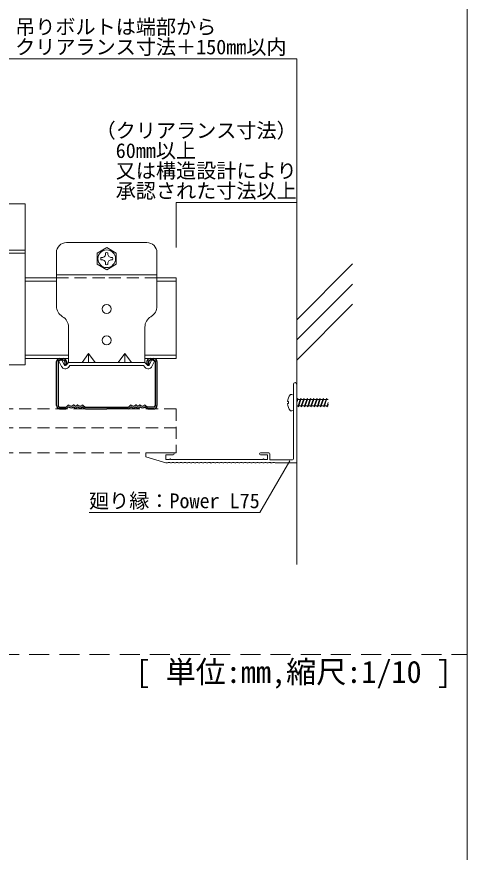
# Model space of a CAD drawing. Units: millimetres on the paper, enlarged 30 times, with parts at other scales. Extents: x -5796 to 5910, y -4184 to 4114.
# Drawn here: x 4565 to 5910, y -1727 to 767 of the extents above; entities that cross this region are included whole.
import ezdxf
from ezdxf.enums import TextEntityAlignment as Align

# ---------------------------------------------------------------- set-up
doc = ezdxf.new("R2010")
doc.units = ezdxf.units.MM
doc.header["$LTSCALE"] = 30
doc.linetypes.add('DASHED1', pattern=[1.8, 1.2, -0.6])
doc.linetypes.add('DASHED2', pattern=[3, 2, -1])
for name, color, linetype, lineweight in [('1-1_吊り材', 7, 'Continuous', 18), ('1-2_野縁受け', 3, 'Continuous', 18), ('1-3_野縁', 2, 'Continuous', 25), ('1-5_寸法', 4, 'Continuous', 9), ('1-6_文字', 7, 'Continuous', 18), ('1-9_躯体', 4, 'Continuous', 9), ('1-A_クリップ', 7, 'Continuous', 18), ('1-B_ビス', 3, 'Continuous', 18), ('1-C_パネル', 7, 'DASHED1', 18), ('1-D_見切り', 4, 'Continuous', 9), ('F-2', 3, 'Continuous', 18), ('F-6_文字', 7, 'Continuous', 18)]:
    doc.layers.add(name, color=color, linetype=linetype, lineweight=lineweight)
doc.styles.add('ＭＳ ゴシック', font='')
doc.styles.get('ＭＳ ゴシック').set_extended_font_data('MS Gothic')

msp = doc.modelspace()

# ---------------------------------------------------------------- linework, layer by layer
at = {"layer": '1-1_吊り材'}
for p, q in [((4410.8, 207.72), (4590.8, 207.72)), ((4590.8, 207.72), (4590.8, -272.28)), ((4410.8, 69.72), (4590.8, 69.72)), ((4410.8, 61.42), (4590.8, 61.42)), ((4590.8, -272.28), (4410.8, -272.28))]:
    msp.add_line(p, q, dxfattribs=at)
at = {"layer": '1-2_野縁受け'}
for p, q in [((4590.8, -13.08), (4683.96, -13.08)), ((4590.8, -22.68), (4683.96, -22.68)), ((4983.96, -13.08), (5040.8, -13.08)), ((4983.96, -22.68), (5040.8, -22.68)), ((5040.8, -253.08), (5040.8, -13.08)), ((4590.8, -243.48), (4719.96, -243.48)), ((4947.98, -243.48), (5040.8, -243.48)), ((4590.8, -253.08), (4719.96, -253.08)), ((4947.96, -253.08), (5040.8, -253.08))]:
    msp.add_line(p, q, dxfattribs=at)
at = {"layer": '1-3_野縁'}
for p, q in [((4683.96, -393.48), (4683.96, -262.68)), ((4688.76, -262.68), (4688.76, -393.48)), ((4693.56, -253.08), (4704.36, -253.08)), ((4704.36, -257.88), (4693.56, -257.88)), ((4709.16, -262.68), (4709.16, -271.08)), ((4709.16, -271.08), (4713.96, -271.08)), ((4713.96, -262.68), (4713.96, -271.08)), ((4953.96, -262.68), (4953.96, -271.08)), ((4958.76, -271.08), (4953.96, -271.08)), ((4958.76, -262.68), (4958.76, -271.08)), ((4963.56, -253.08), (4974.36, -253.08)), ((4974.36, -257.88), (4963.56, -257.88)), ((4979.16, -393.48), (4979.16, -262.68)), ((4983.96, -262.68), (4983.96, -393.48)), ((4693.56, -398.28), (4711.52, -398.28)), ((4717.88, -393.16), (4713.64, -397.4)), ((4720.01, -397.08), (4715.76, -401.33)), ((4720.01, -397.08), (4715.76, -401.33)), ((4762.01, -397.08), (4766.25, -401.33)), ((4764.13, -393.16), (4768.37, -397.4)), ((4770.49, -398.28), (4897.52, -398.28)), ((4903.89, -393.16), (4899.65, -397.4)), ((4906.01, -397.08), (4901.77, -401.33)), ((4948.01, -397.08), (4952.25, -401.33)), ((4948.01, -397.08), (4952.25, -401.33)), ((4950.13, -393.16), (4954.37, -397.4)), ((4974.36, -398.28), (4956.49, -398.28)), ((4711.52, -403.08), (4690.01, -403.08)), ((4693.56, -403.08), (4711.52, -403.08)), ((4770.4, -403.08), (4833.92, -403.08)), ((4897.44, -403.08), (4833.92, -403.08)), ((4956.49, -403.08), (4978.01, -403.08)), ((4974.36, -403.08), (4956.49, -403.08))]:
    msp.add_line(p, q, dxfattribs=at)
for centre, radius, start, end in [((4693.56, -262.68), 9.6, 90, 180), ((4693.56, -262.68), 4.8, 90, 180), ((4704.36, -262.68), 9.6, 0.00699, 90), ((4704.36, -262.68), 4.8, 0.00699, 90), ((4963.56, -262.68), 9.6, 90, 180), ((4963.56, -262.68), 4.8, 90, 180), ((4974.36, -262.68), 9.6, 0, 90), ((4974.36, -262.68), 4.8, 0, 90), ((4693.56, -393.48), 9.6, 180, 270), ((4693.56, -393.48), 4.8, 180, 270), ((4711.52, -395.28), 3, 270, 314.99998), ((4720.01, -395.28), 3, 46.39717, 135), ((4727.51, -389.21), 10.88, 226.39717, 313.60281), ((4727.51, -387.41), 7.88, 226.39717, 313.60281), ((4735.01, -395.28), 3, 36.86989, 133.60281), ((4741.01, -392.58), 7.5, 216.86989, 323.1301), ((4741.01, -390.78), 4.5, 216.86989, 323.1301), ((4747.01, -395.28), 3, 46.39717, 143.1301), ((4754.51, -389.21), 10.88, 226.39717, 313.60281), ((4754.51, -387.41), 7.88, 226.39717, 313.60281), ((4762.01, -395.28), 3, 44.99998, 133.60281), ((4770.49, -395.28), 3, 225, 270), ((4897.52, -395.28), 3, 270, 315), ((4906.01, -395.28), 3, 46.39719, 135.00002), ((4913.51, -389.21), 10.88, 226.39719, 313.60283), ((4913.51, -387.41), 7.88, 226.39719, 313.60283), ((4921.01, -395.28), 3, 36.8699, 133.60283), ((4927.01, -392.58), 7.5, 216.8699, 323.13011), ((4927.01, -390.78), 4.5, 216.8699, 323.13011), ((4933.01, -395.28), 3, 46.39719, 143.13011), ((4940.51, -389.21), 10.88, 226.39719, 313.60283), ((4940.51, -387.41), 7.88, 226.39719, 313.60283), ((4948.01, -395.28), 3, 45, 133.60283), ((4956.49, -395.28), 3, 225.00002, 270), ((4974.36, -393.48), 4.8, 270, 0), ((4974.36, -393.48), 9.6, 270, 0), ((4711.52, -397.08), 6, 270, 315), ((4711.52, -397.08), 6, 270, 314.99998), ((4770.49, -397.08), 6, 225, 270), ((4897.52, -397.08), 6, 270, 315), ((4956.49, -397.08), 6, 225, 270), ((4956.49, -397.08), 6, 225.00002, 270)]:
    msp.add_arc(centre, radius, start, end, dxfattribs=at)
at = {"layer": '1-5_寸法'}
for p, q in [((4500.8, 641.13), (5400.8, 641.13)), ((5400.8, 511.14), (5400.8, 641.13)), ((5040.8, 211.87), (5040.8, 77.79)), ((5040.8, 211.87), (5400.8, 211.87))]:
    msp.add_line(p, q, dxfattribs=at)
at = {"layer": '1-6_文字'}
for p, q in [((5291.13, -713.17), (5380.15, -558.98)), ((4781.13, -713.17), (5291.13, -713.17))]:
    msp.add_line(p, q, dxfattribs=at)
at = {"layer": '1-9_躯体'}
for p, q in [((5400.8, 576.74), (5400.8, -867.93)), ((5400.8, -137.83), (5567.35, 28.72)), ((5400.8, -197.83), (5567.35, -31.28)), ((5400.8, -257.83), (5567.35, -91.28))]:
    msp.add_line(p, q, dxfattribs=at)
at = {"layer": '1-A_クリップ'}
for p, q in [((4713.96, 92.52), (4833.96, 92.52)), ((4953.96, 92.52), (4833.96, 92.52)), ((4683.96, 62.52), (4683.96, -97.1)), ((4983.96, 62.52), (4983.96, -97.1)), ((4683.96, -3.48), (4833.96, -3.48)), ((4983.96, -3.48), (4833.96, -3.48)), ((4701.44, -127.97), (4702.49, -128.6)), ((4966.49, -127.97), (4965.44, -128.6)), ((4719.96, -159.47), (4719.96, -265.08)), ((4947.96, -159.47), (4947.96, -265.08)), ((4779.97, -238.24), (4760.47, -265.08)), ((4779.97, -238.24), (4779.97, -265.08)), ((4779.97, -238.24), (4799.47, -265.08)), ((4887.97, -238.24), (4868.47, -265.08)), ((4887.97, -238.24), (4907.47, -265.08)), ((4887.97, -238.24), (4887.97, -265.08)), ((4697.29, -257.88), (4690.99, -261.03)), ((4698.98, -277.05), (4690.99, -261.03)), ((4707.57, -272.77), (4700.15, -257.88)), ((4712.49, -273.43), (4719.96, -265.08)), ((4719.96, -265.08), (4833.96, -265.08)), ((4947.98, -265.08), (4833.98, -265.08)), ((4955.45, -273.43), (4947.98, -265.08)), ((4960.37, -272.77), (4967.79, -257.88)), ((4968.96, -277.05), (4976.95, -261.03)), ((4970.65, -257.88), (4976.95, -261.03)), ((4719.64, -279.83), (4724.25, -274.68)), ((4724.25, -274.68), (4833.96, -274.68)), ((4943.69, -274.68), (4833.98, -274.68)), ((4948.3, -279.83), (4943.69, -274.68))]:
    msp.add_line(p, q, dxfattribs=at)
at = {"layer": '1-A_クリップ', "linetype": 'DASHED1'}
for p in [(4683.96, -13.08), (4983.96, -13.08)]:
    msp.add_line(p, (4833.96, -13.08), dxfattribs=at)
at = {"layer": '1-A_クリップ'}
for centre in [(4833.98, -105.48), (4833.98, -199.08)]:
    msp.add_circle(centre, 13.5, dxfattribs=at)
for centre, radius, start, end in [((4713.96, 62.52), 30, 90, 180), ((4953.96, 62.52), 30, 0, 90), ((4719.96, -97.1), 36, 180, 239.03689), ((4947.96, -97.1), 36, 300.96311, 0), ((4683.96, -159.47), 36, 0, 59.03689), ((4983.96, -159.47), 36, 120.96311, 180), ((4710.26, -271.43), 3, 206.5, 318.15813), ((4957.68, -271.43), 3, 221.84187, 333.5), ((4710.26, -271.43), 12.6, 206.5, 318.15813), ((4957.68, -271.43), 12.6, 221.84187, 333.5)]:
    msp.add_arc(centre, radius, start, end, dxfattribs=at)
at = {"layer": '1-B_ビス'}
for p, q in [((4833.97, 77.52), (4805.39, 61.02)), ((4833.97, 77.52), (4862.55, 61.02)), ((4805.39, 61.02), (4805.39, 28.02)), ((4830.37, 62.15), (4830.37, 58.82)), ((4837.57, 62.15), (4837.57, 57.26)), ((4837.57, 62.15), (4837.57, 58.82)), ((4862.55, 61.02), (4862.55, 28.02)), ((4833.97, 11.52), (4805.39, 28.02)), ((4816.33, 48.12), (4819.86, 48.12)), ((4816.33, 40.92), (4819.86, 40.92)), ((4830.37, 26.88), (4830.37, 30.22)), ((4833.97, 11.52), (4862.55, 28.02)), ((4837.57, 26.88), (4837.57, 31.77)), ((4837.57, 26.88), (4837.57, 30.22)), ((4851.61, 48.12), (4848.08, 48.12)), ((4851.61, 40.92), (4848.08, 40.92)), ((5391.2, -362.58), (5391.2, -407.58)), ((5404.08, -373.08), (5401.93, -376.08)), ((5404.08, -373.08), (5403.78, -376.08)), ((5413.68, -373.08), (5411.53, -376.08)), ((5413.68, -373.08), (5413.38, -376.08)), ((5423.28, -373.08), (5421.13, -376.08)), ((5423.28, -373.08), (5422.98, -376.08)), ((5432.88, -373.08), (5430.73, -376.08)), ((5432.88, -373.08), (5432.58, -376.08)), ((5442.48, -373.08), (5440.33, -376.08)), ((5442.48, -373.08), (5442.18, -376.08)), ((5452.08, -373.08), (5449.93, -376.08)), ((5452.08, -373.08), (5451.78, -376.08)), ((5461.68, -373.08), (5459.53, -376.08)), ((5461.68, -373.08), (5461.38, -376.08)), ((5471.28, -373.08), (5469.13, -376.08)), ((5471.28, -373.08), (5470.98, -376.08)), ((5480.88, -373.08), (5478.73, -376.08)), ((5480.88, -373.08), (5480.58, -376.08)), ((5490.48, -373.08), (5488.33, -376.08)), ((5490.48, -373.08), (5490.18, -376.08)), ((5376.2, -382.08), (5373.32, -382.08)), ((5376.2, -388.08), (5373.32, -388.08)), ((5376.2, -382.08), (5376.2, -388.08)), ((5402.15, -375.78), (5400.8, -375.78)), ((5401.93, -376.08), (5400.8, -379.2)), ((5403.78, -376.08), (5400.8, -384.27)), ((5404.94, -394.38), (5400.8, -394.38)), ((5411.75, -375.78), (5403.81, -375.78)), ((5404.97, -394.08), (5404.68, -397.08)), ((5406.82, -394.08), (5404.68, -397.08)), ((5411.53, -376.08), (5404.97, -394.08)), ((5414.54, -394.38), (5406.61, -394.38)), ((5413.38, -376.08), (5406.82, -394.08)), ((5421.35, -375.78), (5413.41, -375.78)), ((5414.57, -394.08), (5414.28, -397.08)), ((5416.42, -394.08), (5414.28, -397.08)), ((5421.13, -376.08), (5414.57, -394.08)), ((5424.14, -394.38), (5416.21, -394.38)), ((5422.98, -376.08), (5416.42, -394.08)), ((5430.95, -375.78), (5423.01, -375.78)), ((5424.17, -394.08), (5423.88, -397.08)), ((5426.02, -394.08), (5423.88, -397.08)), ((5430.73, -376.08), (5424.17, -394.08)), ((5433.74, -394.38), (5425.81, -394.38)), ((5432.58, -376.08), (5426.02, -394.08)), ((5440.55, -375.78), (5432.61, -375.78)), ((5433.77, -394.08), (5433.48, -397.08)), ((5435.62, -394.08), (5433.48, -397.08)), ((5440.33, -376.08), (5433.77, -394.08)), ((5443.34, -394.38), (5435.41, -394.38)), ((5442.18, -376.08), (5435.62, -394.08)), ((5450.15, -375.78), (5442.21, -375.78)), ((5443.37, -394.08), (5443.08, -397.08)), ((5445.22, -394.08), (5443.08, -397.08)), ((5449.93, -376.08), (5443.37, -394.08)), ((5452.94, -394.38), (5445.01, -394.38)), ((5451.78, -376.08), (5445.22, -394.08)), ((5459.75, -375.78), (5451.81, -375.78)), ((5452.97, -394.08), (5452.68, -397.08)), ((5454.82, -394.08), (5452.68, -397.08)), ((5459.53, -376.08), (5452.97, -394.08)), ((5462.54, -394.38), (5454.61, -394.38)), ((5461.38, -376.08), (5454.82, -394.08)), ((5469.35, -375.78), (5461.41, -375.78)), ((5462.57, -394.08), (5462.28, -397.08)), ((5464.42, -394.08), (5462.28, -397.08)), ((5469.13, -376.08), (5462.57, -394.08)), ((5472.14, -394.38), (5464.21, -394.38)), ((5470.98, -376.08), (5464.42, -394.08)), ((5478.95, -375.78), (5471.01, -375.78)), ((5472.17, -394.08), (5471.88, -397.08)), ((5474.02, -394.08), (5471.88, -397.08)), ((5478.73, -376.08), (5472.17, -394.08)), ((5481.74, -394.38), (5473.81, -394.38)), ((5480.58, -376.08), (5474.02, -394.08)), ((5488.55, -375.78), (5480.61, -375.78)), ((5481.77, -394.08), (5481.48, -397.08)), ((5483.62, -394.08), (5481.48, -397.08)), ((5488.33, -376.08), (5481.77, -394.08)), ((5491.34, -394.38), (5483.41, -394.38)), ((5490.18, -376.08), (5483.62, -394.08)), ((5490.21, -375.78), (5494.69, -375.78)), ((5491.37, -394.08), (5491.08, -397.08)), ((5493.22, -394.08), (5491.08, -397.08)), ((5491.37, -394.08), (5494.69, -384.96)), ((5493.01, -394.38), (5494.69, -394.38)), ((5493.22, -394.08), (5494.69, -390.04))]:
    msp.add_line(p, q, dxfattribs=at)
for points in [[(5382.2, -361.08), (5386.7, -361.08), (5391.2, -362.58)], [(5391.2, -407.58), (5386.7, -409.08), (5382.2, -409.08)]]:
    msp.add_lwpolyline(points, dxfattribs=at)
msp.add_circle((4833.97, 44.52), 26.4, dxfattribs=at)
for centre, radius, start, end in [((4820.81, 57.7), 9.63, 264.36299, 6.67345), ((4833.97, 44.52), 18, 78.46303, 101.53696), ((4847.13, 57.7), 9.63, 173.32654, 275.63699), ((4833.97, 44.52), 18, 168.46303, 191.51331), ((4820.81, 31.34), 9.63, 353.32654, 95.63699), ((4833.97, 44.52), 18, 258.46303, 281.53696), ((4847.13, 31.34), 9.63, 84.36299, 186.67345), ((4833.97, 44.52), 18, 348.48668, 11.53696), ((5409.7, -385.08), 36.5, 138.88799, 175.28544), ((5409.7, -385.08), 36.5, 184.71456, 221.11232)]:
    msp.add_arc(centre, radius, start, end, dxfattribs=at)
at = {"layer": '1-C_パネル'}
for p, q in [((2629.02, -460.08), (5040.8, -460.08)), ((2629.02, -535.08), (5040.8, -535.08))]:
    msp.add_line(p, q, dxfattribs=at)
msp.add_lwpolyline([(2629.02, -403.08), (5040.8, -403.08), (5040.8, -535.08)], dxfattribs=at)
at = {"layer": '1-D_見切り'}
for p, q in [((5391.2, -383.28), (5391.2, -329.88)), ((5391.2, -552.48), (5391.2, -386.88)), ((5010.8, -541.08), (5031.8, -541.08)), ((5010.8, -554.88), (5010.8, -541.08)), ((5318, -535.08), (5292.8, -535.08)), ((5313.8, -541.08), (5292.8, -541.08)), ((5313.8, -554.88), (5313.8, -541.08)), ((5321, -555.48), (5321, -538.08)), ((5010.8, -554.88), (5021, -554.88)), ((5015.51, -565.08), (5010.8, -565.08)), ((5027.51, -565.08), (5024.08, -565.08)), ((5300, -554.88), (5024.6, -554.88)), ((5039.51, -565.08), (5036.08, -565.08)), ((5051.51, -565.08), (5048.08, -565.08)), ((5063.51, -565.08), (5060.08, -565.08)), ((5075.51, -565.08), (5072.08, -565.08)), ((5087.51, -565.08), (5084.08, -565.08)), ((5099.51, -565.08), (5096.08, -565.08)), ((5111.51, -565.08), (5108.08, -565.08)), ((5123.51, -565.08), (5120.08, -565.08)), ((5135.51, -565.08), (5132.08, -565.08)), ((5147.51, -565.08), (5144.08, -565.08)), ((5159.51, -565.08), (5156.08, -565.08)), ((5171.51, -565.08), (5168.08, -565.08)), ((5183.51, -565.08), (5180.08, -565.08)), ((5195.51, -565.08), (5192.08, -565.08)), ((5207.51, -565.08), (5204.08, -565.08)), ((5219.51, -565.08), (5216.08, -565.08)), ((5231.51, -565.08), (5228.08, -565.08)), ((5243.51, -565.08), (5240.08, -565.08)), ((5255.51, -565.08), (5252.08, -565.08)), ((5267.51, -565.08), (5264.08, -565.08)), ((5279.51, -565.08), (5276.08, -565.08)), ((5291.51, -565.08), (5288.08, -565.08)), ((5303.51, -565.08), (5300.08, -565.08)), ((5313.8, -554.88), (5303.6, -554.88)), ((5315.51, -565.08), (5312.08, -565.08)), ((5321, -555.48), (5388.2, -555.48)), ((5327.51, -565.08), (5324.08, -565.08)), ((5336.08, -565.08), (5397.8, -565.08))]:
    msp.add_line(p, q, dxfattribs=at)
msp.add_lwpolyline([(5010.8, -565.08), (4950.8, -547.08), (4950.8, -535.08), (5031.8, -535.08)], dxfattribs=at)
for centre, radius, start, end in [((5396, -329.88), 4.8, 0, 180), ((5031.8, -538.08), 3, 270, 90), ((5292.8, -538.08), 3, 90, 270), ((5318, -538.08), 3, 0, 90), ((5019.8, -569.28), 6, 44.427, 135.573), ((5022.8, -554.88), 1.8, 0, 180), ((5031.8, -569.28), 6, 44.427, 135.573), ((5043.8, -569.28), 6, 44.427, 135.573), ((5055.8, -569.28), 6, 44.427, 135.573), ((5067.8, -569.28), 6, 44.427, 135.573), ((5079.8, -569.28), 6, 44.427, 135.573), ((5091.8, -569.28), 6, 44.427, 135.573), ((5103.8, -569.28), 6, 44.427, 135.573), ((5115.8, -569.28), 6, 44.427, 135.573), ((5127.8, -569.28), 6, 44.427, 135.573), ((5139.8, -569.28), 6, 44.427, 135.573), ((5151.8, -569.28), 6, 44.427, 135.573), ((5163.8, -569.28), 6, 44.427, 135.573), ((5175.8, -569.28), 6, 44.427, 135.573), ((5187.8, -569.28), 6, 44.427, 135.573), ((5199.8, -569.28), 6, 44.427, 135.573), ((5211.8, -569.28), 6, 44.427, 135.573), ((5223.8, -569.28), 6, 44.427, 135.573), ((5235.8, -569.28), 6, 44.427, 135.573), ((5247.8, -569.28), 6, 44.427, 135.573), ((5259.8, -569.28), 6, 44.427, 135.573), ((5271.8, -569.28), 6, 44.427, 135.573), ((5283.8, -569.28), 6, 44.427, 135.573), ((5295.8, -569.28), 6, 44.427, 135.573), ((5301.8, -554.88), 1.8, 360, 180), ((5307.8, -569.28), 6, 44.427, 135.573), ((5319.8, -569.28), 6, 44.427, 135.573), ((5331.8, -569.28), 6, 44.427, 135.573), ((5388.2, -552.48), 3, 270, 0), ((5397.8, -562.08), 3, 270, 0)]:
    msp.add_arc(centre, radius, start, end, dxfattribs=at)
at = {"layer": 'F-2'}
msp.add_line((5909.72, 4113.86), (5909.72, -4136.14), dxfattribs=at)
at = {"layer": 'F-2', "linetype": 'DASHED2'}
msp.add_line((2082.69, -1136.14), (5909.72, -1136.14), dxfattribs=at)

# ---------------------------------------------------------------- texts
at = {"layer": '1-5_寸法', "style": 'ＭＳ ゴシック'}
for s, p in [('\u3000吊りボルトは端部から', (4500.8, 701.13)), ('\u3000クリアランス寸法＋150mm以内', (4500.8, 641.13)), ('（クリアランス寸法）', (4800.8, 391.87)), ('\u300060mm以上', (4800.8, 331.87)), ('\u3000又は構造設計により', (4800.8, 271.87)), ('\u3000承認された寸法以上', (4800.8, 211.87))]:
    msp.add_text(s, height=43.99, dxfattribs=at).set_placement(p, align=Align.BOTTOM_LEFT)
at = {"layer": '1-6_文字', "color": 4, "style": 'ＭＳ ゴシック'}
msp.add_text('廻り縁：Power L75', height=43.99, dxfattribs=at).set_placement((4781.13, -713.17), align=Align.BOTTOM_LEFT)
at = {"layer": 'F-6_文字', "style": 'ＭＳ ゴシック'}
msp.add_text('[ 単位:mm,縮尺:1/10 ] ', height=65.98, dxfattribs=at).set_placement((4919.72, -1241.14), align=Align.BOTTOM_LEFT)

doc.saveas('drawing.dxf')
